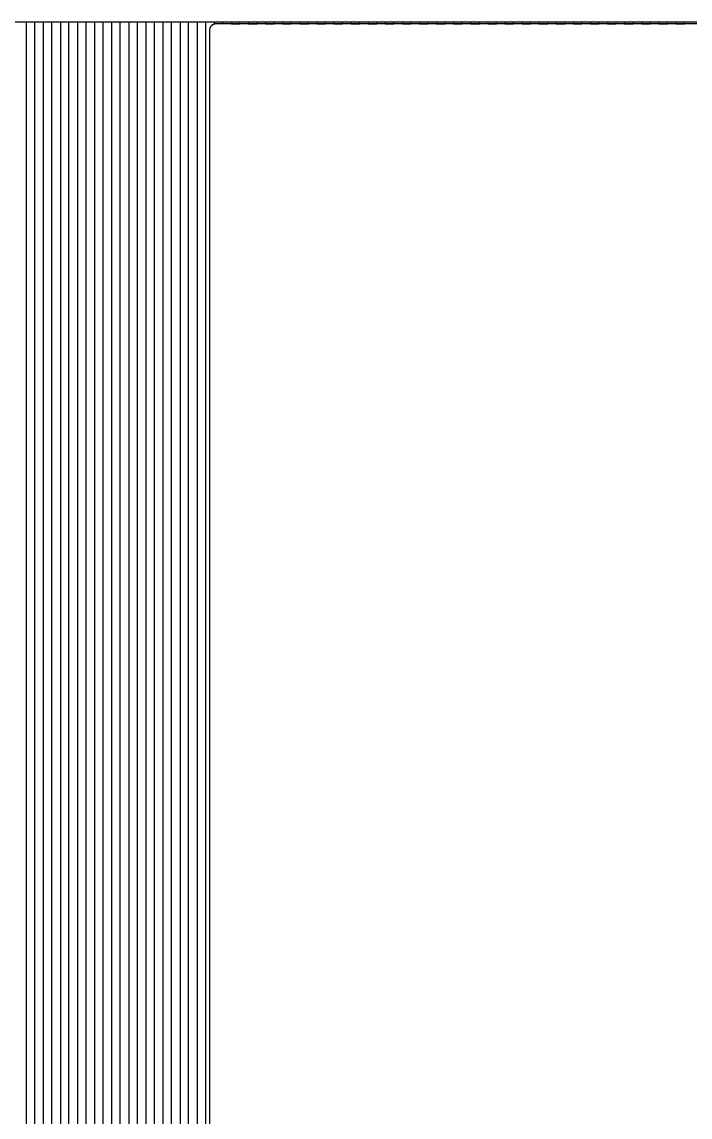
# Model space of a CAD drawing. Header units: metres. Extents: x 141.4 to 191.4, y -114.8 to -61.9.
# Drawn here: x 171.44 to 181.4, y -78.23 to -61.91 of the extents above; entities that cross this region are included whole.
import ezdxf

# ---------------------------------------------------------------- set-up
doc = ezdxf.new("R2010")
doc.units = ezdxf.units.M

msp = doc.modelspace()

# ---------------------------------------------------------------- linework, layer by layer
for points in [[(141.409, -61.907), (191.365, -61.907), (191.365, -114.81)], [(171.499, -61.907), (171.499, -98.908), (171.627, -98.908), (171.627, -61.907), (171.754, -61.907), (171.754, -98.908), (171.882, -98.908), (171.882, -61.907), (172.009, -61.907), (172.009, -98.908), (172.137, -98.908), (172.137, -61.907), (172.264, -61.907), (172.264, -98.908), (172.392, -98.908), (172.392, -61.907), (172.519, -61.907), (172.519, -86.462)], [(172.647, -86.155), (172.647, -61.907), (172.774, -61.907), (172.774, -86.035)], [(172.902, -85.966), (172.902, -61.907), (173.029, -61.907), (173.029, -85.932)], [(173.157, -85.924), (173.157, -61.907), (173.284, -61.907), (173.284, -85.924), (173.412, -85.924), (173.412, -61.907), (173.539, -61.907), (173.539, -85.924)], [(173.667, -85.931), (173.667, -61.907), (173.794, -61.907), (173.794, -85.965)], [(173.922, -86.032), (173.922, -61.907), (174.049, -61.907), (174.049, -86.15)], [(174.177, -86.439), (174.177, -61.907), (174.304, -61.907), (174.304, -61.941)], [(191.238, -61.938), (174.329, -61.938), (174.327, -61.938), (174.325, -61.938), (174.323, -61.938), (174.321, -61.938), (174.318, -61.938), (174.316, -61.938), (174.314, -61.939), (174.312, -61.939), (174.31, -61.94), (174.308, -61.94), (174.306, -61.941), (174.304, -61.941), (174.302, -61.942), (174.3, -61.942), (174.298, -61.943), (174.296, -61.944), (174.288, -61.947), (174.286, -61.948), (174.284, -61.949), (174.283, -61.95), (174.281, -61.951), (174.279, -61.952), (174.277, -61.953), (174.275, -61.954), (174.274, -61.955), (174.272, -61.956), (174.27, -61.958), (174.268, -61.959), (174.267, -61.96), (174.265, -61.962), (174.264, -61.963), (174.262, -61.964), (174.261, -61.966), (174.259, -61.967), (174.258, -61.969), (174.256, -61.97), (174.255, -61.972), (174.254, -61.974), (174.252, -61.975), (174.251, -61.977), (174.25, -61.979), (174.249, -61.98), (174.248, -61.982), (174.247, -61.984), (174.246, -61.986), (174.245, -61.988), (174.244, -61.99), (174.243, -61.991), (174.242, -61.993), (174.239, -62.001), (174.238, -62.003), (174.237, -62.005), (174.237, -62.007), (174.236, -62.009), (174.235, -62.011), (174.235, -62.013), (174.234, -62.015), (174.234, -62.017), (174.234, -62.019), (174.233, -62.022), (174.233, -62.024), (174.233, -62.026), (174.233, -62.028), (174.232, -62.03), (174.232, -62.032), (174.232, -62.034), (174.232, -98.908)], [(174.432, -61.938), (174.432, -61.907), (174.559, -61.907), (174.559, -61.938), (174.687, -61.938), (174.687, -61.907), (174.814, -61.907), (174.814, -61.938), (174.942, -61.938), (174.942, -61.907), (175.069, -61.907), (175.069, -61.938), (175.197, -61.938), (175.197, -61.907), (175.324, -61.907), (175.324, -61.938), (175.452, -61.938), (175.452, -61.907), (175.579, -61.907), (175.579, -61.938), (175.707, -61.938), (175.707, -61.907), (175.834, -61.907), (175.834, -61.938), (175.962, -61.938), (175.962, -61.907), (176.089, -61.907), (176.089, -61.938), (176.217, -61.938), (176.217, -61.907), (176.344, -61.907), (176.344, -61.938), (176.472, -61.938), (176.472, -61.907), (176.599, -61.907), (176.599, -61.938), (176.727, -61.938), (176.727, -61.907), (176.854, -61.907), (176.854, -61.938), (176.982, -61.938), (176.982, -61.907), (177.109, -61.907), (177.109, -61.938), (177.237, -61.938), (177.237, -61.907), (177.364, -61.907), (177.364, -61.938), (177.492, -61.938), (177.492, -61.907), (177.619, -61.907), (177.619, -61.938), (177.747, -61.938), (177.747, -61.907), (177.874, -61.907), (177.874, -61.938), (178.002, -61.938), (178.002, -61.907), (178.129, -61.907), (178.129, -61.938), (178.257, -61.938), (178.257, -61.907), (178.384, -61.907), (178.384, -61.938), (178.512, -61.938), (178.512, -61.907), (178.639, -61.907), (178.639, -61.938), (178.767, -61.938), (178.767, -61.907), (178.894, -61.907), (178.894, -61.938), (179.022, -61.938), (179.022, -61.907), (179.149, -61.907), (179.149, -61.938), (179.277, -61.938), (179.277, -61.907), (179.404, -61.907), (179.404, -61.938), (179.532, -61.938), (179.532, -61.907), (179.659, -61.907), (179.659, -61.938), (179.787, -61.938), (179.787, -61.907), (179.914, -61.907), (179.914, -61.938), (180.042, -61.938), (180.042, -61.907), (180.169, -61.907), (180.169, -61.938), (180.297, -61.938), (180.297, -61.907), (180.424, -61.907), (180.424, -61.938), (180.552, -61.938), (180.552, -61.907), (180.679, -61.907), (180.679, -61.938), (180.807, -61.938), (180.807, -61.907), (180.934, -61.907), (180.934, -61.938), (181.062, -61.938), (181.062, -61.907), (181.189, -61.907), (181.189, -61.938), (181.317, -61.938), (181.317, -61.907), (181.444, -61.907)]]:
    msp.add_lwpolyline(points)

doc.saveas('drawing.dxf')
